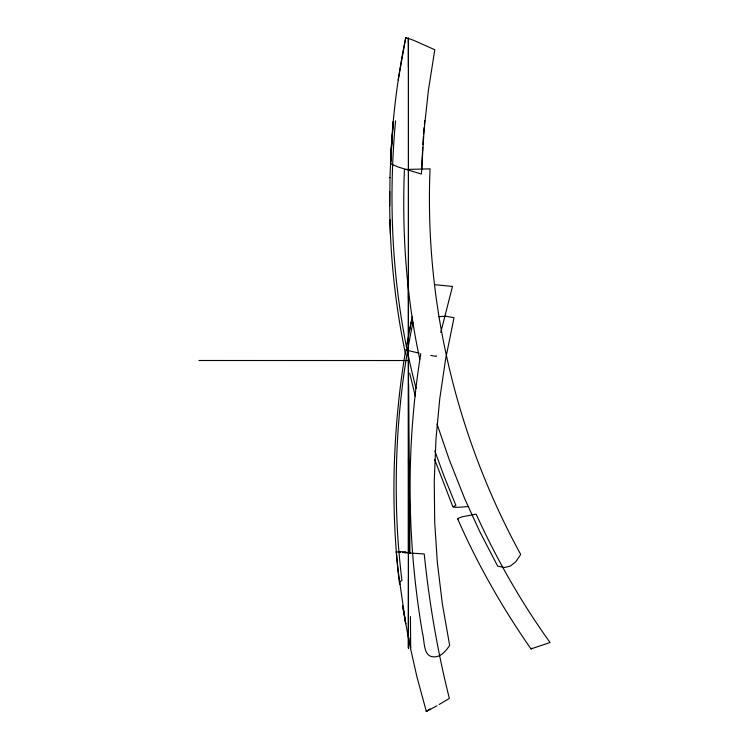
<?xml version="1.0" encoding="UTF-8"?>
<svg xmlns="http://www.w3.org/2000/svg" width="749" height="749" viewBox="0 0 749 749"><rect width="100%" height="100%" fill="white"/><g stroke="black" fill="none" stroke-linecap="round" stroke-linejoin="round"><path stroke-width="1.12" d="M408.439 67.438L408.439 38.227L408.439 648.147L408.486 579.211M408.439 298.926L408.439 282.963M408.439 42.777L408.439 39.641M389.995 177.504L389.723 205.853M421.706 169.293L422.67 147.188M389.957 177.71L391.156 149.425M424.112 129.83L421.397 174.03L398.431 167.093L390.538 163.75C392.027 121.347 397.195 79.094 405.761 37.544L413.139 40.118L434.794 49.734L428.447 90.049L424.196 128.894M390.538 163.75L393.262 121.507M390.426 163.647L393.253 121.656M391.165 149.912L392.045 136.224M422.829 144.538L423.372 136.59M423.569 133.94L424.084 127.761M395.566 120.795C387.27 210.319 393.159 301.304 416.06 388.375M424.402 124.231L424.749 120.711M413.027 322.22C401.005 379.125 395.603 437.369 396.296 495.51C396.539 523.897 398.44 552.266 401.941 580.428C400.584 581.084 398.178 583.218 400.322 584.445M398.225 79.946L405.761 37.544L406.37 38.115M420.769 353.622C405.874 445.983 406.707 540.872 422.473 633.055C424.983 642.38 422.708 659.017 436.601 656.648C442.472 655.281 446.432 650.151 449.662 645.432L442.369 603.984L437.304 562.19L434.71 522.474L434.251 481.307L435.984 438.942L439.738 398.889L445.599 359.164L454.025 317.726L446.067 316.237L438.493 316.649M436.264 355.794L436.161 356.412L430.815 355.429M405.593 351.159L404.75 355.653C392.794 430.703 390.341 507.476 399.432 582.984M406.435 346.665L412.381 316.406M409.478 330.225L411.454 320.675M440.758 332.481L452.49 286.427L434.411 284.648M426.284 711.531L427.745 710.38M530.994 648.906C502.41 607.954 477.59 564.353 457.545 518.598L461.74 516.866L476.13 514.142C496.587 559.166 521.22 602.346 550.075 642.53L530.994 648.906L531.912 648.203M428.156 710.099L428.887 709.603M429.43 709.237L430.029 708.835M439.111 704.491L449.363 698.433C437.416 650.984 429.224 602.599 424.224 553.942L402.644 552.547M437.013 705.727L426.312 711.55M396.736 551.798L396.165 551.891L400.593 552.416M468.724 506.483C467.619 506.483 446.161 508.917 455.907 505.481L444.045 476.139L434.813 450.926M398.805 551.713L405.705 551.713L405.818 552.79M198.925 360.503L408.467 360.531M419.066 353.154L406.95 350.214M458.341 518.917L457.545 518.598M406.323 349.961L405.827 349.633M452.948 506.989L434.673 459.483M437.013 423.971L449.297 459.839L464.801 498.928L479.763 531.612L497.701 566.178L504.414 567.517L510.331 566.057L515.715 561.825L520.714 554.485C456.497 437.163 424.44 302.568 430.048 168.862L404.423 169.489C401.876 232.948 406.342 296.876 419.721 359.024M426.34 711.447L416.884 676.684L409.001 641.556L402.662 605.894L405.705 623.805L397.981 569.923M415.377 396.38L409.694 373.255M405.565 354.202C394.32 300.78 389.068 246.149 389.752 191.575M396.249 551.863L398.028 570.026M409.909 638.036L410.667 648.147L410.424 616.577M390.004 219.719L390.388 233.903M408.617 383.891L409.937 553.436M408.842 552.64L408.514 458.257M408.458 283.59L408.486 553.502M408.439 38.227L408.439 648.147M795.298 51.026A780.177 4.485 -10.6 0 1 812.422 47.777"/></g></svg>
